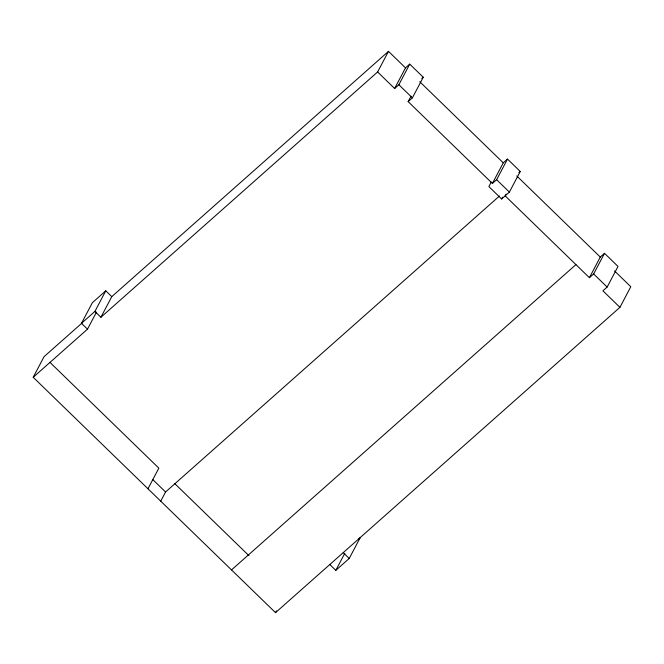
<?xml version="1.0" encoding="UTF-8"?>
<svg xmlns="http://www.w3.org/2000/svg" width="664" height="664" viewBox="0 0 664 664"><rect width="100%" height="100%" fill="white"/><g stroke="black" fill="none" stroke-linecap="round" stroke-linejoin="round"><path stroke-width="1" d="M614.524 270.912L630.8 286.715L619.927 307.341L275.51 612.656L33.2 377.285L44.073 356.659L82.079 322.97M33.2 377.285L87.499 329.153L81.489 323.318L92.362 302.693L105.775 290.807L111.776 296.642L100.903 317.267L94.902 311.433L105.775 290.807M87.499 329.153L96.479 312.113M147.972 488.77L158.845 468.145L49.941 362.353M377.617 71.969L388.49 51.344L405.505 67.869L394.632 88.495L377.617 71.969L100.903 317.267M160.73 501.162L165.568 491.999L499.486 195.996M394.632 88.495L398.865 84.743L409.738 64.117L423.25 77.24L412.377 97.865L408.144 101.617L492.389 183.455L496.63 179.703L507.504 159.078L520.261 171.47L509.388 192.095L501.619 198.984L488.862 186.584L491.277 182.002M408.144 101.617L410.974 96.239M492.389 183.455L503.27 162.838L507.504 159.078M275.51 612.656L276.456 610.863M501.619 198.984L502.59 197.15M506.101 194.062L505.155 195.855L589.4 277.693L593.641 273.942L604.514 253.316L618.018 266.438L607.145 287.064L602.912 290.815L619.927 307.341M329.8 564.524L335.81 570.359L344.79 553.319M335.81 570.359L349.214 558.474L360.087 537.848L358.601 539.168M589.4 277.693L600.281 257.068L604.514 253.316M81.489 323.318L94.902 311.433M111.776 296.642L388.49 51.344M405.505 67.869L409.738 64.117M421.839 78.493L423.25 77.24M518.85 172.723L520.261 171.47M231.512 569.919L575.929 264.604M419.723 81.68L503.27 162.838M516.766 175.943L600.281 257.068M398.865 84.743L412.377 97.865M496.63 179.703L509.388 192.095M593.641 273.942L607.145 287.064M343.213 552.639L349.214 558.474M174.566 483.417L248.983 555.702M152.811 479.607L165.568 491.999"/></g></svg>
